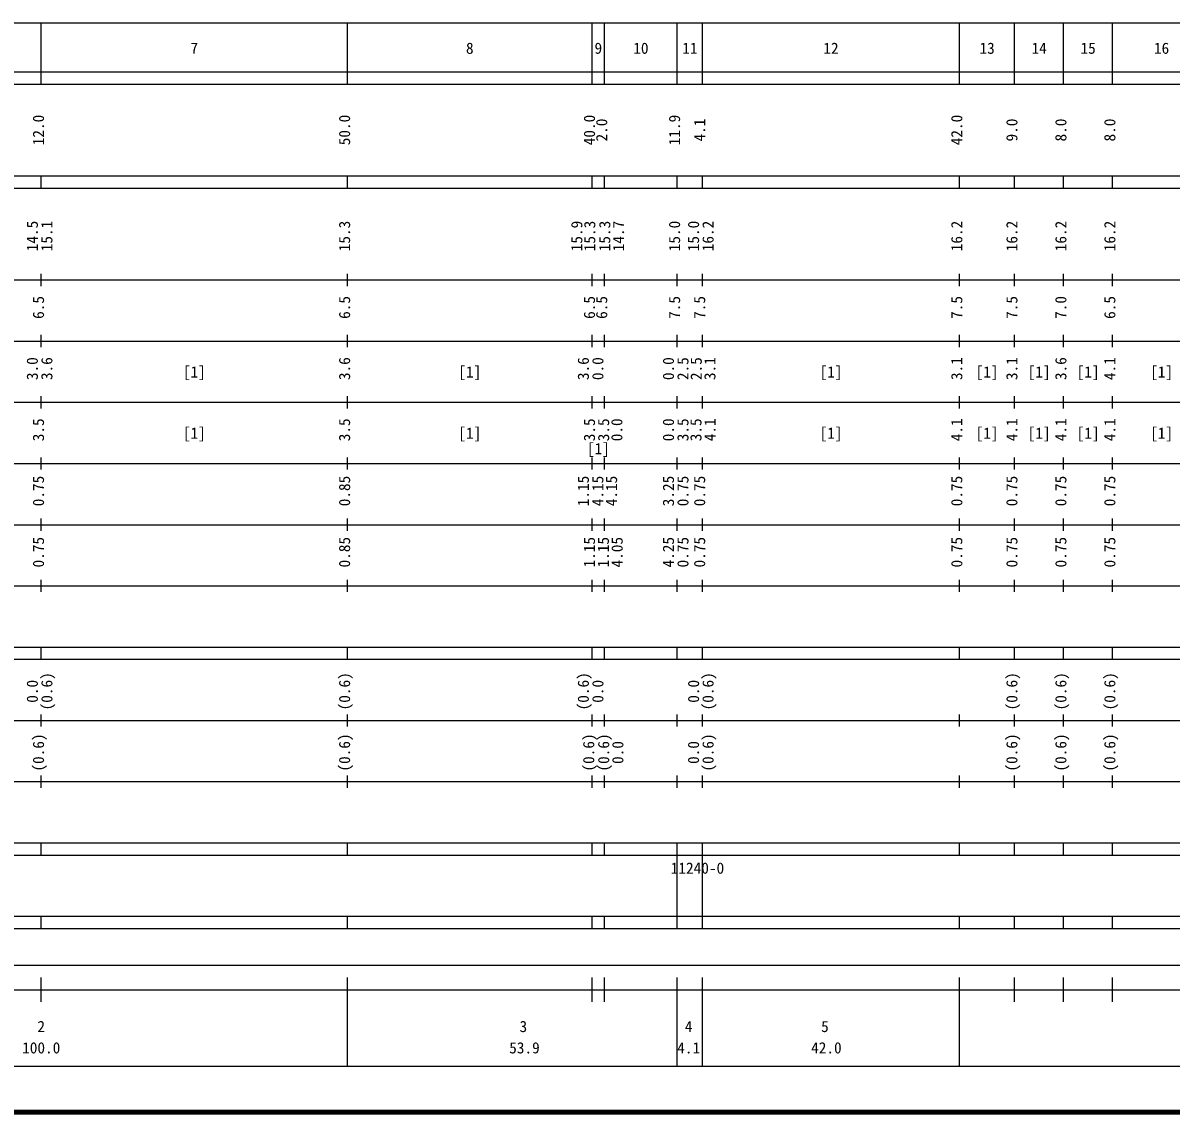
# Model space of a CAD drawing. Units: millimetres on the paper, enlarged 1000 times. Extents: x 40000 to 680000, y 20000 to 380000.
# Drawn here: x 215014 to 402543, y 20000 to 198000 of the extents above; entities that cross this region are included whole.
import ezdxf
from ezdxf.enums import TextEntityAlignment as Align

# ---------------------------------------------------------------- set-up
doc = ezdxf.new("R2010")
doc.units = ezdxf.units.MM
doc.header["$LTSCALE"] = 1000
doc.layers.add('M-TTL', color=2, linetype='Continuous', lineweight=140)
doc.layers.add('M-TTL-BAND', color=7, linetype='Continuous', lineweight=25)
doc.styles.add('ＭＳ ゴシック', font='')
doc.styles.get('ＭＳ ゴシック').set_extended_font_data('MS Gothic')

msp = doc.modelspace()

# ---------------------------------------------------------------- linework, layer by layer
at = {"layer": 'M-TTL'}
msp.add_line((40000, 20000), (680000, 20000), dxfattribs=at)
at = {"layer": 'M-TTL-BAND'}
for p, q in [((68000, 198000), (579000, 198000)), ((218000, 188000), (218000, 198000)), ((268000, 188000), (268000, 198000)), ((308000, 188000), (308000, 198000)), ((310000, 188000), (310000, 198000)), ((321900, 188000), (321900, 198000)), ((326000, 188000), (326000, 198000)), ((368000, 188000), (368000, 198000)), ((377000, 188000), (377000, 198000)), ((385000, 188000), (385000, 198000)), ((393000, 188000), (393000, 198000)), ((40000, 190000), (579000, 190000)), ((40000, 188000), (579000, 188000)), ((40000, 173000), (579000, 173000)), ((218000, 171000), (218000, 173000)), ((268000, 171000), (268000, 173000)), ((308000, 171000), (308000, 173000)), ((310000, 171000), (310000, 173000)), ((321900, 171000), (321900, 173000)), ((326000, 171000), (326000, 173000)), ((368000, 171000), (368000, 173000)), ((377000, 171000), (377000, 173000)), ((385000, 171000), (385000, 173000)), ((393000, 171000), (393000, 173000)), ((40000, 171000), (579000, 171000)), ((40000, 156000), (579000, 156000)), ((218000, 155000), (218000, 157000)), ((268000, 155000), (268000, 157000)), ((308000, 155000), (308000, 157000)), ((310000, 155000), (310000, 157000)), ((321900, 155000), (321900, 157000)), ((326000, 155000), (326000, 157000)), ((368000, 155000), (368000, 157000)), ((377000, 155000), (377000, 157000)), ((385000, 155000), (385000, 157000)), ((393000, 155000), (393000, 157000)), ((218000, 145000), (218000, 147000)), ((268000, 145000), (268000, 147000)), ((308000, 145000), (308000, 147000)), ((310000, 145000), (310000, 147000)), ((321900, 145000), (321900, 147000)), ((326000, 145000), (326000, 147000)), ((368000, 145000), (368000, 147000)), ((377000, 145000), (377000, 147000)), ((385000, 145000), (385000, 147000)), ((393000, 145000), (393000, 147000)), ((46000, 146000), (579000, 146000)), ((218000, 135000), (218000, 137000)), ((268000, 135000), (268000, 137000)), ((308000, 135000), (308000, 137000)), ((310000, 135000), (310000, 137000)), ((321900, 135000), (321900, 137000)), ((326000, 135000), (326000, 137000)), ((368000, 135000), (368000, 137000)), ((377000, 135000), (377000, 137000)), ((385000, 135000), (385000, 137000)), ((393000, 135000), (393000, 137000)), ((52000, 136000), (579000, 136000)), ((46000, 126000), (579000, 126000)), ((218000, 125000), (218000, 127000)), ((268000, 125000), (268000, 127000)), ((308000, 125000), (308000, 127000)), ((310000, 125000), (310000, 127000)), ((321900, 125000), (321900, 127000)), ((326000, 125000), (326000, 127000)), ((368000, 125000), (368000, 127000)), ((377000, 125000), (377000, 127000)), ((385000, 125000), (385000, 127000)), ((393000, 125000), (393000, 127000)), ((218000, 115000), (218000, 117000)), ((268000, 115000), (268000, 117000)), ((308000, 115000), (308000, 117000)), ((310000, 115000), (310000, 117000)), ((321900, 115000), (321900, 117000)), ((326000, 115000), (326000, 117000)), ((368000, 115000), (368000, 117000)), ((377000, 115000), (377000, 117000)), ((385000, 115000), (385000, 117000)), ((393000, 115000), (393000, 117000)), ((52000, 116000), (579000, 116000)), ((218000, 105000), (218000, 107000)), ((268000, 105000), (268000, 107000)), ((308000, 105000), (308000, 107000)), ((310000, 105000), (310000, 107000)), ((321900, 105000), (321900, 107000)), ((326000, 105000), (326000, 107000)), ((368000, 105000), (368000, 107000)), ((377000, 105000), (377000, 107000)), ((385000, 105000), (385000, 107000)), ((393000, 105000), (393000, 107000)), ((46000, 106000), (579000, 106000)), ((40000, 96000), (579000, 96000)), ((218000, 94000), (218000, 96000)), ((268000, 94000), (268000, 96000)), ((308000, 94000), (308000, 96000)), ((310000, 94000), (310000, 96000)), ((321900, 94000), (321900, 96000)), ((326000, 94000), (326000, 96000)), ((368000, 94000), (368000, 96000)), ((377000, 94000), (377000, 96000)), ((385000, 94000), (385000, 96000)), ((393000, 94000), (393000, 96000)), ((40000, 94000), (579000, 94000)), ((218000, 83000), (218000, 85000)), ((268000, 83000), (268000, 85000)), ((308000, 83000), (308000, 85000)), ((310000, 83000), (310000, 85000)), ((321900, 83000), (321900, 85000)), ((326000, 83000), (326000, 85000)), ((368000, 83000), (368000, 85000)), ((377000, 83000), (377000, 85000)), ((385000, 83000), (385000, 85000)), ((393000, 83000), (393000, 85000)), ((49000, 84000), (579000, 84000)), ((40000, 74000), (579000, 74000)), ((218000, 73000), (218000, 75000)), ((268000, 73000), (268000, 75000)), ((308000, 73000), (308000, 75000)), ((310000, 73000), (310000, 75000)), ((321900, 73000), (321900, 75000)), ((326000, 73000), (326000, 75000)), ((368000, 73000), (368000, 75000)), ((377000, 73000), (377000, 75000)), ((385000, 73000), (385000, 75000)), ((393000, 73000), (393000, 75000)), ((40000, 64000), (579000, 64000)), ((218000, 62000), (218000, 64000)), ((268000, 62000), (268000, 64000)), ((308000, 62000), (308000, 64000)), ((310000, 62000), (310000, 64000)), ((321900, 62000), (321900, 64000)), ((326000, 62000), (326000, 64000)), ((368000, 62000), (368000, 64000)), ((377000, 62000), (377000, 64000)), ((385000, 62000), (385000, 64000)), ((393000, 62000), (393000, 64000)), ((40000, 62000), (579000, 62000)), ((321900, 52000), (321900, 62000)), ((326000, 52000), (326000, 62000)), ((40000, 52000), (579000, 52000)), ((218000, 50000), (218000, 52000)), ((268000, 50000), (268000, 52000)), ((308000, 50000), (308000, 52000)), ((310000, 50000), (310000, 52000)), ((321900, 50000), (321900, 52000)), ((326000, 50000), (326000, 52000)), ((368000, 50000), (368000, 52000)), ((377000, 50000), (377000, 52000)), ((385000, 50000), (385000, 52000)), ((393000, 50000), (393000, 52000)), ((40000, 50000), (579000, 50000)), ((71000, 44000), (565000, 44000)), ((218000, 38000), (218000, 42000)), ((268000, 27500), (268000, 42000)), ((308000, 38000), (308000, 42000)), ((310000, 38000), (310000, 42000)), ((321900, 27500), (321900, 42000)), ((326000, 27500), (326000, 42000)), ((368000, 27500), (368000, 42000)), ((377000, 38000), (377000, 42000)), ((385000, 38000), (385000, 42000)), ((393000, 38000), (393000, 42000)), ((40000, 40000), (579000, 40000)), ((68000, 27500), (579000, 27500))]:
    msp.add_line(p, q, dxfattribs=at)

# ---------------------------------------------------------------- texts
at = {"layer": 'M-TTL-BAND', "style": 'ＭＳ ゴシック'}
for s, p in [('7', (243000, 192405)), ('8', (288000, 192405)), ('9', (309000, 192405)), ('10', (315950, 192405)), ('11', (323950, 192405)), ('12', (347000, 192405)), ('13', (372500, 192405)), ('14', (381000, 192405)), ('15', (389000, 192405)), ('16', (401000, 192405)), ('[1]', (243000, 139500)), ('[1]', (288000, 139500)), ('[1]', (347000, 139500)), ('[1]', (372500, 139500)), ('[1]', (381000, 139500)), ('[1]', (389000, 139500)), ('[1]', (401000, 139500)), ('[1]', (243000, 129500)), ('[1]', (288000, 129500)), ('[1]', (347000, 129500)), ('[1]', (372500, 129500)), ('[1]', (381000, 129500)), ('[1]', (389000, 129500)), ('[1]', (401000, 129500)), ('[1]', (309000, 126959)), ('2', (218000, 32523)), ('3', (296749, 32523)), ('4', (323756, 32523)), ('5', (346006, 32523)), ('100.0', (218000, 29033)), ('53.9', (296931, 29033)), ('4.1', (323756, 29033)), ('42.0', (346249, 29033))]:
    msp.add_text(s, height=1833, dxfattribs=at).set_placement(p, align=Align.BOTTOM_CENTER)
for s, p in [('12.0', (219000, 180500)), ('50.0', (269000, 180500)), ('40.0', (309000, 180500)), ('2.0', (311000, 180500)), ('11.9', (322900, 180500)), ('4.1', (327000, 180500)), ('42.0', (369000, 180500)), ('9.0', (378000, 180500)), ('8.0', (386000, 180500)), ('8.0', (394000, 180500)), ('14.5', (218000, 163174)), ('15.1', (220370, 163174)), ('15.3', (269000, 163174)), ('15.9', (306931, 163174)), ('15.3', (309050, 163174)), ('15.3', (311499, 163174)), ('14.7', (313750, 163174)), ('15.0', (322900, 163174)), ('15.0', (326000, 163174)), ('16.2', (328370, 163174)), ('16.2', (369000, 163174)), ('16.2', (378000, 163174)), ('16.2', (386000, 163174)), ('16.2', (394000, 163174)), ('6.5', (219000, 151500)), ('6.5', (269000, 151500)), ('6.5', (309000, 151500)), ('6.5', (311000, 151500)), ('7.5', (322900, 151500)), ('7.5', (327000, 151500)), ('7.5', (369000, 151500)), ('7.5', (378000, 151500)), ('7.0', (386000, 151500)), ('6.5', (394000, 151500)), ('3.0', (218000, 141500)), ('3.6', (220370, 141500)), ('3.6', (269000, 141500)), ('3.6', (308000, 141500)), ('0.0', (310370, 141500)), ('0.0', (321900, 141500)), ('2.5', (324270, 141500)), ('2.5', (326439, 141500)), ('3.1', (328673, 141500)), ('3.1', (369000, 141500)), ('3.1', (378000, 141500)), ('3.6', (386000, 141500)), ('4.1', (394000, 141500)), ('3.5', (219000, 131500)), ('3.5', (269000, 131500)), ('3.5', (309000, 131500)), ('3.5', (311318, 131500)), ('0.0', (313477, 131500)), ('0.0', (321900, 131500)), ('3.5', (324270, 131500)), ('3.5', (326394, 131500)), ('4.1', (328695, 131500)), ('4.1', (369000, 131500)), ('4.1', (378000, 131500)), ('4.1', (386000, 131500)), ('4.1', (394000, 131500)), ('0.75', (219000, 121500)), ('0.85', (269000, 121500)), ('1.15', (308000, 121500)), ('4.15', (310370, 121500)), ('4.15', (312606, 121500)), ('3.25', (321900, 121500)), ('0.75', (324270, 121500)), ('0.75', (327000, 121500)), ('0.75', (369000, 121500)), ('0.75', (378000, 121500)), ('0.75', (386000, 121500)), ('0.75', (394000, 121500)), ('0.75', (219000, 111500)), ('0.85', (269000, 111500)), ('1.15', (309000, 111500)), ('1.15', (311271, 111500)), ('4.05', (313521, 111500)), ('4.25', (321900, 111500)), ('0.75', (324270, 111500)), ('0.75', (327000, 111500)), ('0.75', (369000, 111500)), ('0.75', (378000, 111500)), ('0.75', (386000, 111500)), ('0.75', (394000, 111500)), ('0.0', (218000, 88764)), ('(0.6)', (220370, 88764)), ('(0.6)', (269000, 88764)), ('(0.6)', (308000, 88764)), ('0.0', (310370, 88764)), ('0.0', (326000, 88764)), ('(0.6)', (328370, 88764)), ('(0.6)', (378000, 88764)), ('(0.6)', (386000, 88764)), ('(0.6)', (394000, 88764)), ('(0.6)', (219000, 78764)), ('(0.6)', (269000, 78764)), ('(0.6)', (308875, 78764)), ('(0.6)', (311316, 78764)), ('(0.6)', (328370, 78764)), ('(0.6)', (378000, 78764)), ('(0.6)', (386000, 78764)), ('(0.6)', (394000, 78764)), ('0.0', (313633, 78764)), ('0.0', (326000, 78764))]:
    msp.add_text(s, height=1833, rotation=90, dxfattribs=at).set_placement(p, align=Align.BOTTOM_CENTER)
msp.add_text('11240-0', height=1833, dxfattribs=at).set_placement((320825, 58405), align=Align.BOTTOM_LEFT)

doc.saveas('drawing.dxf')
